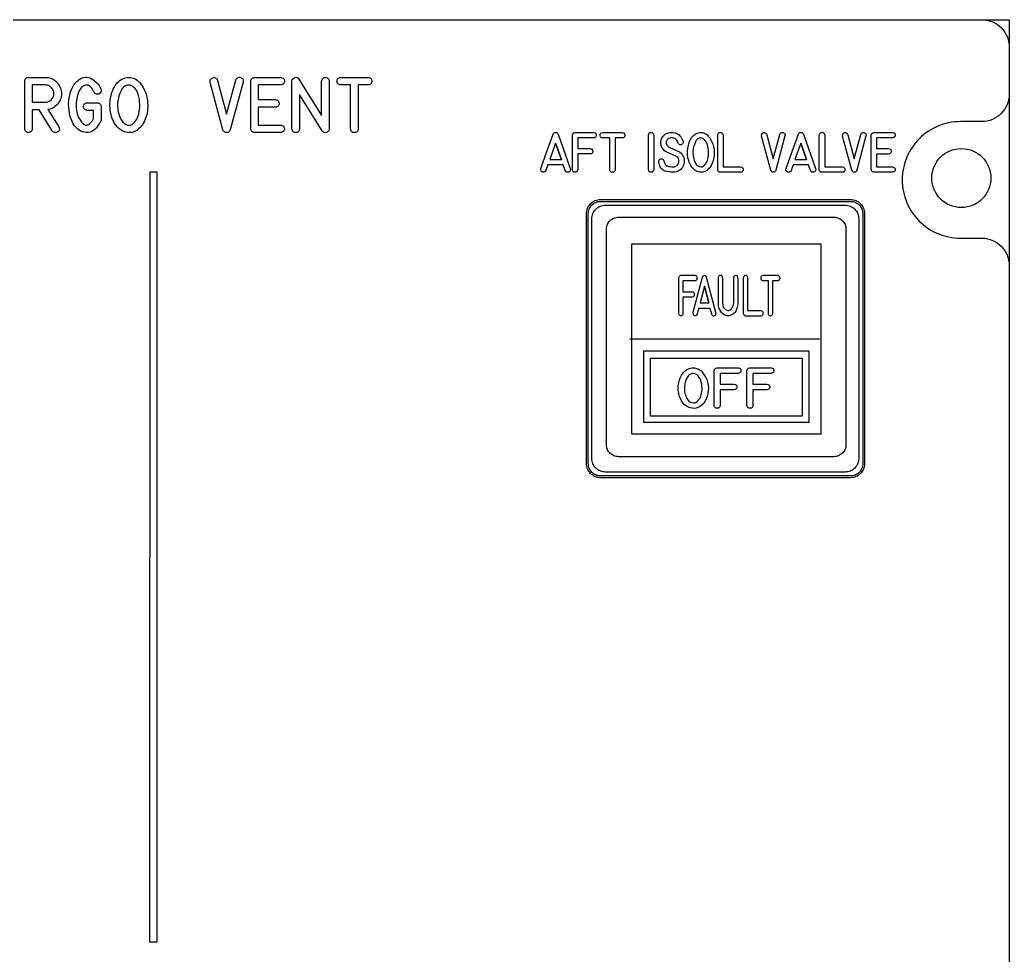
# Model space of a CAD drawing. Extents: x 686 to 831, y 82 to 686.
# Drawn here: x 747.4 to 830.8, y 302.3 to 381.2 of the extents above; entities that cross this region are included whole.
import ezdxf

# ---------------------------------------------------------------- set-up
doc = ezdxf.new("R2010")
doc.units = 0
for name, color, linetype in [('_BACKPANEL', 5, 'CONTINUOUS'), ('_ENGRAVING', 105, 'CONTINUOUS'), ('_LABELS', 30, 'CONTINUOUS'), ('_TOPLAYER', 1, 'CONTINUOUS')]:
    doc.layers.add(name, color=color, linetype=linetype)

msp = doc.modelspace()

# ---------------------------------------------------------------- linework, layer by layer
at = {"layer": '_BACKPANEL'}
for points in [[(830.8, 256.234), (830.8, 253.721), (685.8, 253.6), (685.8, 253.658), (685.8, 274.107), (685.8, 287.496), (685.8, 341.052), (685.8, 367.83), (685.8, 381.22), (830.8, 381.22), (830.8, 367.83), (830.8, 341.052), (830.8, 287.496), (830.8, 274.107)], [(826.763, 365.383), (826.509, 365.396), (826.262, 365.433), (826.024, 365.495), (825.795, 365.578), (825.577, 365.683), (825.372, 365.808), (825.181, 365.951), (825.004, 366.112), (824.843, 366.288), (824.7, 366.48), (824.576, 366.685), (824.471, 366.902), (824.387, 367.131), (824.326, 367.37), (824.288, 367.617), (824.275, 367.871), (824.288, 368.125), (824.326, 368.372), (824.387, 368.611), (824.471, 368.84), (824.576, 369.057), (824.7, 369.262), (824.843, 369.454), (825.004, 369.63), (825.181, 369.791), (825.372, 369.934), (825.577, 370.059), (825.795, 370.164), (826.024, 370.247), (826.262, 370.309), (826.509, 370.346), (826.763, 370.359), (827.018, 370.346), (827.265, 370.309), (827.503, 370.247), (827.732, 370.164), (827.949, 370.059), (828.155, 369.934), (828.346, 369.791), (828.523, 369.63), (828.683, 369.454), (828.827, 369.262), (828.951, 369.057), (829.056, 368.84), (829.14, 368.611), (829.201, 368.372), (829.239, 368.125), (829.252, 367.871), (829.239, 367.617), (829.201, 367.37), (829.14, 367.131), (829.056, 366.902), (828.951, 366.685), (828.827, 366.48), (828.683, 366.288), (828.523, 366.112), (828.346, 365.951), (828.155, 365.808), (827.949, 365.683), (827.732, 365.578), (827.503, 365.495), (827.265, 365.433), (827.018, 365.396)], [(796.33, 365.907), (817.425, 365.907), (817.53, 365.902), (817.633, 365.886), (817.731, 365.861), (817.826, 365.826), (817.915, 365.783), (818, 365.732), (818.079, 365.673), (818.152, 365.607), (818.218, 365.534), (818.277, 365.455), (818.329, 365.37), (818.372, 365.28), (818.406, 365.186), (818.431, 365.087), (818.447, 364.985), (818.452, 364.879), (818.452, 343.784), (818.447, 343.679), (818.431, 343.577), (818.406, 343.478), (818.372, 343.384), (818.329, 343.294), (818.277, 343.209), (818.218, 343.13), (818.152, 343.057), (818.079, 342.991), (818, 342.932), (817.915, 342.881), (817.826, 342.837), (817.731, 342.803), (817.633, 342.778), (817.53, 342.762), (817.425, 342.757), (796.33, 342.757), (796.224, 342.762), (796.122, 342.778), (796.023, 342.803), (795.929, 342.837), (795.839, 342.881), (795.754, 342.932), (795.675, 342.991), (795.602, 343.057), (795.536, 343.13), (795.477, 343.209), (795.426, 343.294), (795.383, 343.384), (795.348, 343.478), (795.323, 343.577), (795.308, 343.679), (795.302, 343.784), (795.302, 364.879), (795.308, 364.985), (795.323, 365.087), (795.348, 365.186), (795.383, 365.28), (795.426, 365.37), (795.477, 365.455), (795.536, 365.534), (795.602, 365.607), (795.675, 365.673), (795.754, 365.732), (795.839, 365.783), (795.929, 365.826), (796.023, 365.861), (796.122, 365.886), (796.224, 365.902)]]:
    msp.add_lwpolyline(points, close=True, dxfattribs=at)
at = {"layer": '_ENGRAVING'}
for points in [[(750.646, 372.2), (750.677, 372.137), (750.696, 372.077), (750.703, 372.019), (750.698, 371.964), (750.682, 371.911), (750.655, 371.861), (750.615, 371.813), (750.564, 371.768), (750.508, 371.736), (750.447, 371.716), (750.382, 371.71), (750.313, 371.716), (750.246, 371.734), (750.19, 371.764), (750.142, 371.805), (750.105, 371.857), (748.983, 373.629), (748.414, 373.629), (748.414, 372.028), (748.403, 371.935), (748.369, 371.857), (748.313, 371.793), (748.235, 371.742), (748.146, 371.711), (748.061, 371.706), (747.978, 371.728), (747.898, 371.775), (747.843, 371.826), (747.804, 371.885), (747.781, 371.952), (747.773, 372.028), (747.773, 376.047), (747.779, 376.111), (747.796, 376.17), (747.825, 376.223), (747.865, 376.273), (747.914, 376.313), (747.968, 376.342), (748.027, 376.36), (748.091, 376.366), (749.504, 376.366), (749.629, 376.361), (749.75, 376.346), (749.867, 376.32), (749.98, 376.285), (750.089, 376.239), (750.193, 376.183), (750.293, 376.118), (750.389, 376.042), (750.478, 375.958), (750.559, 375.869), (750.631, 375.774), (750.693, 375.674), (750.747, 375.568), (750.792, 375.457), (750.828, 375.341), (750.855, 375.219), (750.873, 375.087), (750.877, 374.956), (750.868, 374.828), (750.847, 374.702), (750.812, 374.578), (750.764, 374.456), (750.703, 374.337), (750.629, 374.219), (750.545, 374.109), (750.455, 374.01), (750.358, 373.922), (750.254, 373.845), (750.144, 373.781), (750.028, 373.727), (749.905, 373.685), (749.775, 373.654), (749.732, 373.647)], [(753.037, 373.584), (753.017, 373.586), (752.951, 373.598), (752.895, 373.618), (752.847, 373.646), (752.808, 373.682), (752.778, 373.725), (752.756, 373.777), (752.743, 373.835), (752.739, 373.902), (752.743, 373.969), (752.756, 374.028), (752.778, 374.079), (752.808, 374.122), (752.847, 374.158), (752.895, 374.186), (752.951, 374.206), (753.017, 374.218), (753.037, 374.223), (753.057, 374.223), (753.897, 374.223), (753.961, 374.217), (754.019, 374.199), (754.074, 374.17), (754.123, 374.128), (754.165, 374.079), (754.194, 374.025), (754.212, 373.966), (754.218, 373.902), (754.218, 372.749), (754.19, 372.69), (754.174, 372.653), (754.159, 372.619), (754.14, 372.585), (754.122, 372.551), (754.106, 372.517), (754.088, 372.483), (754.068, 372.448), (753.954, 372.273), (753.834, 372.121), (753.706, 371.993), (753.573, 371.89), (753.432, 371.81), (753.285, 371.754), (753.131, 371.722), (752.971, 371.715), (752.811, 371.73), (752.657, 371.767), (752.509, 371.827), (752.368, 371.908), (752.234, 372.012), (752.106, 372.138), (751.985, 372.285), (751.87, 372.455), (751.771, 372.638), (751.686, 372.842), (751.614, 373.068), (751.556, 373.316), (751.514, 373.576), (751.489, 373.84), (751.483, 374.105), (751.495, 374.374), (751.526, 374.641), (751.578, 374.901), (751.651, 375.155), (751.746, 375.402), (751.802, 375.521), (751.864, 375.634), (751.933, 375.74), (752.008, 375.84), (752.09, 375.934), (752.179, 376.021), (752.274, 376.102), (752.375, 376.177), (752.505, 376.256), (752.635, 376.315), (752.764, 376.355), (752.891, 376.375), (753.018, 376.376), (753.144, 376.357), (753.27, 376.318), (753.394, 376.26), (753.514, 376.189), (753.626, 376.11), (753.731, 376.025), (753.828, 375.933), (753.916, 375.834), (753.997, 375.729), (754.07, 375.616), (754.136, 375.497), (754.154, 375.46), (754.168, 375.429), (754.186, 375.394), (754.211, 375.291), (754.21, 375.198), (754.182, 375.115), (754.127, 375.042), (754.059, 374.987), (753.989, 374.953), (753.916, 374.939), (753.84, 374.945), (753.767, 374.969), (753.703, 375.007), (753.648, 375.06), (753.601, 375.128), (753.532, 375.282), (753.459, 375.412), (753.38, 375.518), (753.297, 375.602), (753.208, 375.662), (753.116, 375.699), (753.018, 375.713), (752.915, 375.704), (752.814, 375.675), (752.719, 375.629), (752.63, 375.568), (752.548, 375.49), (752.473, 375.396), (752.404, 375.286), (752.342, 375.159), (752.286, 375.017), (752.239, 374.87), (752.199, 374.72), (752.168, 374.568), (752.144, 374.413), (752.127, 374.255), (752.119, 374.094), (752.118, 373.931), (752.125, 373.764), (752.141, 373.6), (752.168, 373.44), (752.206, 373.286), (752.256, 373.137), (752.316, 372.994), (752.387, 372.856), (752.469, 372.724), (752.562, 372.596), (752.629, 372.517), (752.697, 372.452), (752.766, 372.402), (752.835, 372.367), (752.903, 372.346), (752.973, 372.34), (753.042, 372.349), (753.112, 372.373), (753.18, 372.408), (753.245, 372.449), (753.305, 372.498), (753.362, 372.552), (753.465, 372.683), (753.553, 372.84), (753.578, 372.89), (753.578, 373.584)], [(757.985, 375.026), (758.033, 374.868), (758.073, 374.708), (758.105, 374.547), (758.129, 374.384), (758.145, 374.22), (758.152, 374.054), (758.152, 373.887), (758.143, 373.718), (758.126, 373.55), (758.101, 373.386), (758.067, 373.226), (758.024, 373.069), (757.974, 372.917), (757.915, 372.767), (757.847, 372.622), (757.771, 372.48), (757.661, 372.313), (757.532, 372.158), (757.384, 372.017), (757.218, 371.889), (757.13, 371.833), (757.039, 371.787), (756.945, 371.751), (756.85, 371.724), (756.752, 371.708), (756.652, 371.702), (756.549, 371.705), (756.445, 371.718), (756.278, 371.756), (756.12, 371.808), (755.973, 371.876), (755.836, 371.958), (755.709, 372.055), (755.593, 372.168), (755.486, 372.295), (755.389, 372.437), (755.303, 372.589), (755.226, 372.745), (755.159, 372.905), (755.101, 373.069), (755.054, 373.238), (755.016, 373.411), (754.988, 373.588), (754.97, 373.769), (754.961, 373.952), (754.962, 374.133), (754.972, 374.314), (754.992, 374.493), (755.022, 374.671), (755.061, 374.848), (755.109, 375.024), (755.167, 375.199), (755.235, 375.367), (755.312, 375.523), (755.398, 375.667), (755.494, 375.8), (755.599, 375.921), (755.713, 376.029), (755.836, 376.126), (755.969, 376.211), (756.105, 376.279), (756.244, 376.327), (756.386, 376.356), (756.531, 376.366), (756.668, 376.359), (756.798, 376.339), (756.922, 376.306), (757.04, 376.26), (757.151, 376.201), (757.256, 376.128), (757.354, 376.043), (757.446, 375.944), (757.613, 375.728), (757.758, 375.503), (757.882, 375.269)], [(763.417, 375.936), (763.412, 376.013), (763.416, 376.082), (763.43, 376.143), (763.454, 376.196), (763.487, 376.242), (763.531, 376.28), (763.585, 376.31), (763.648, 376.332), (763.714, 376.344), (763.776, 376.345), (763.832, 376.333), (763.883, 376.311), (763.929, 376.276), (763.971, 376.23), (764.007, 376.172), (764.038, 376.102), (764.805, 373.263), (765.576, 376.129), (765.608, 376.2), (765.645, 376.258), (765.687, 376.305), (765.734, 376.339), (765.787, 376.361), (765.845, 376.37), (765.908, 376.368), (765.977, 376.353), (766.042, 376.329), (766.097, 376.298), (766.141, 376.26), (766.174, 376.214), (766.195, 376.162), (766.206, 376.103), (766.206, 376.036), (766.195, 375.963), (765.112, 371.943), (765.059, 371.841), (765.027, 371.8), (764.991, 371.767), (764.951, 371.742), (764.907, 371.723), (764.859, 371.712), (764.807, 371.708), (764.756, 371.711), (764.708, 371.722), (764.663, 371.739), (764.623, 371.764), (764.585, 371.796), (764.552, 371.835), (764.496, 371.934)], [(769.36, 375.731), (767.474, 375.731), (767.474, 374.487), (768.911, 374.487), (768.987, 374.471), (769.053, 374.449), (769.108, 374.419), (769.153, 374.382), (769.189, 374.338), (769.214, 374.286), (769.228, 374.228), (769.233, 374.163), (769.228, 374.097), (769.213, 374.039), (769.187, 373.988), (769.152, 373.944), (769.107, 373.907), (769.052, 373.878), (768.987, 373.856), (768.911, 373.841), (767.474, 373.841), (767.474, 372.346), (769.36, 372.346), (769.435, 372.331), (769.5, 372.308), (769.555, 372.279), (769.6, 372.242), (769.635, 372.198), (769.66, 372.148), (769.675, 372.09), (769.68, 372.025), (769.675, 371.961), (769.66, 371.903), (769.635, 371.853), (769.6, 371.809), (769.555, 371.773), (769.5, 371.744), (769.435, 371.722), (769.36, 371.707), (767.157, 371.707), (767.09, 371.72), (767.031, 371.741), (766.979, 371.769), (766.934, 371.806), (766.898, 371.85), (766.869, 371.902), (766.848, 371.962), (766.834, 372.03), (766.834, 376.047), (766.849, 376.118), (766.871, 376.18), (766.9, 376.233), (766.937, 376.277), (766.981, 376.312), (767.032, 376.339), (767.091, 376.357), (767.157, 376.366), (769.36, 376.366), (769.435, 376.355), (769.5, 376.336), (769.555, 376.309), (769.6, 376.273), (769.635, 376.229), (769.66, 376.177), (769.674, 376.116), (769.679, 376.046), (769.674, 375.977), (769.659, 375.916), (769.634, 375.864), (769.599, 375.82), (769.554, 375.785), (769.499, 375.758), (769.434, 375.741)], [(773.454, 372.021), (773.451, 371.964), (773.44, 371.912), (773.422, 371.866), (773.397, 371.825), (773.364, 371.79), (773.324, 371.76), (773.278, 371.736), (773.223, 371.717), (773.167, 371.705), (773.114, 371.701), (773.065, 371.706), (773.018, 371.718), (772.975, 371.739), (772.935, 371.769), (772.899, 371.806), (772.865, 371.852), (770.954, 374.917), (770.954, 372.021), (770.938, 371.946), (770.915, 371.881), (770.886, 371.827), (770.849, 371.782), (770.805, 371.747), (770.754, 371.722), (770.697, 371.707), (770.632, 371.702), (770.568, 371.707), (770.51, 371.722), (770.46, 371.747), (770.417, 371.782), (770.38, 371.827), (770.351, 371.881), (770.328, 371.946), (770.313, 372.021), (770.313, 376.038), (770.341, 376.146), (770.39, 376.234), (770.462, 376.302), (770.555, 376.35), (770.606, 376.364), (770.655, 376.369), (770.701, 376.365), (770.746, 376.352), (770.788, 376.33), (770.828, 376.299), (770.902, 376.209), (772.813, 373.14), (772.813, 376.038), (772.827, 376.114), (772.85, 376.18), (772.88, 376.236), (772.917, 376.281), (772.962, 376.316), (773.015, 376.341), (773.076, 376.356), (773.144, 376.36), (773.212, 376.354), (773.271, 376.339), (773.322, 376.313), (773.365, 376.278), (773.4, 376.233), (773.426, 376.178), (773.445, 376.113), (773.454, 376.038)], [(775.261, 372.025), (775.261, 375.724), (774.426, 375.724), (774.351, 375.735), (774.286, 375.754), (774.232, 375.781), (774.187, 375.817), (774.152, 375.861), (774.128, 375.913), (774.113, 375.974), (774.108, 376.044), (774.114, 376.113), (774.129, 376.174), (774.154, 376.227), (774.188, 376.272), (774.233, 376.308), (774.287, 376.335), (774.352, 376.355), (774.426, 376.366), (776.735, 376.366), (776.808, 376.355), (776.872, 376.336), (776.926, 376.309), (776.971, 376.273), (777.005, 376.228), (777.03, 376.175), (777.045, 376.114), (777.05, 376.044), (777.045, 375.974), (777.031, 375.913), (777.006, 375.86), (776.972, 375.816), (776.927, 375.78), (776.873, 375.753), (776.809, 375.734), (776.735, 375.724), (775.902, 375.724), (775.902, 372.025), (775.885, 371.95), (775.862, 371.884), (775.83, 371.829), (775.792, 371.784), (775.747, 371.749), (775.694, 371.725), (775.634, 371.711), (775.567, 371.707), (775.5, 371.713), (775.441, 371.728), (775.391, 371.754), (775.349, 371.789), (775.314, 371.833), (775.288, 371.888), (775.27, 371.952)], [(749.504, 374.268), (749.618, 374.277), (749.727, 374.304), (749.832, 374.348), (749.933, 374.409), (750.023, 374.485), (750.098, 374.572), (750.156, 374.67), (750.198, 374.778), (750.22, 374.864), (750.232, 374.949), (750.234, 375.031), (750.227, 375.111), (750.21, 375.19), (750.183, 375.266), (750.146, 375.34), (750.1, 375.411), (750.046, 375.478), (749.988, 375.537), (749.925, 375.588), (749.857, 375.631), (749.784, 375.666), (749.706, 375.694), (749.623, 375.713), (749.536, 375.724), (748.414, 375.724), (748.414, 374.268)], [(756.549, 375.72), (756.448, 375.713), (756.353, 375.692), (756.264, 375.656), (756.182, 375.607), (756.106, 375.544), (756.036, 375.466), (755.973, 375.375), (755.916, 375.269), (755.818, 375.052), (755.74, 374.852), (755.682, 374.668), (755.644, 374.5), (755.626, 374.378), (755.614, 374.244), (755.612, 373.938), (755.622, 373.774), (755.642, 373.611), (755.67, 373.448), (755.708, 373.287), (755.755, 373.13), (755.813, 372.981), (755.881, 372.84), (755.96, 372.707), (756.051, 372.588), (756.155, 372.492), (756.272, 372.417), (756.402, 372.364), (756.48, 372.344), (756.555, 372.335), (756.628, 372.335), (756.698, 372.346), (756.765, 372.367), (756.83, 372.398), (756.892, 372.439), (756.951, 372.49), (757.059, 372.605), (757.154, 372.724), (757.234, 372.846), (757.3, 372.972), (757.356, 373.113), (757.402, 373.274), (757.438, 373.456), (757.465, 373.659), (757.48, 373.871), (757.482, 374.084), (757.47, 374.296), (757.445, 374.508), (757.404, 374.715), (757.349, 374.912), (757.278, 375.097), (757.191, 375.273), (757.141, 375.354), (757.087, 375.427), (757.027, 375.493), (756.962, 375.551), (756.893, 375.601), (756.818, 375.644), (756.739, 375.679), (756.654, 375.706), (756.605, 375.716)], [(791.304, 368.681), (791.819, 370.124), (792.336, 371.568), (792.369, 371.633), (792.415, 371.68), (792.474, 371.709), (792.546, 371.719), (792.619, 371.71), (792.678, 371.682), (792.725, 371.635), (792.758, 371.568), (793.788, 368.673), (793.798, 368.567), (793.791, 368.522), (793.778, 368.483), (793.757, 368.448), (793.728, 368.418), (793.693, 368.394), (793.65, 368.374), (793.605, 368.362), (793.562, 368.358), (793.522, 368.362), (793.485, 368.375), (793.45, 368.397), (793.418, 368.427), (793.362, 368.512), (793.197, 368.98), (791.888, 368.98), (791.727, 368.523), (791.67, 368.438), (791.638, 368.408), (791.602, 368.387), (791.565, 368.374), (791.524, 368.37), (791.481, 368.375), (791.435, 368.388), (791.391, 368.409), (791.355, 368.433), (791.327, 368.463), (791.307, 368.497), (791.295, 368.536), (791.29, 368.58)], [(793.964, 368.597), (793.964, 371.486), (793.989, 371.582), (794.01, 371.62), (794.036, 371.652), (794.067, 371.678), (794.103, 371.698), (794.192, 371.719), (795.747, 371.719), (795.845, 371.698), (795.883, 371.678), (795.915, 371.652), (795.939, 371.62), (795.957, 371.582), (795.967, 371.537), (795.971, 371.487), (795.967, 371.437), (795.956, 371.393), (795.939, 371.355), (795.914, 371.323), (795.882, 371.298), (795.843, 371.278), (795.744, 371.259), (794.415, 371.259), (794.415, 370.363), (795.452, 370.363), (795.549, 370.343), (795.587, 370.324), (795.619, 370.299), (795.643, 370.269), (795.661, 370.232), (795.672, 370.19), (795.677, 370.142), (795.674, 370.093), (795.664, 370.05), (795.646, 370.012), (795.622, 369.979), (795.59, 369.952), (795.551, 369.93), (795.452, 369.903), (794.415, 369.903), (794.415, 368.597), (794.396, 368.498), (794.377, 368.459), (794.353, 368.427), (794.323, 368.402), (794.287, 368.383), (794.245, 368.372), (794.198, 368.368), (794.15, 368.371), (794.108, 368.381), (794.07, 368.399), (794.039, 368.424), (794.012, 368.456), (793.991, 368.496)], [(797.112, 368.594), (797.112, 371.257), (796.522, 371.257), (796.424, 371.278), (796.386, 371.298), (796.354, 371.323), (796.33, 371.355), (796.312, 371.393), (796.302, 371.437), (796.298, 371.487), (796.302, 371.537), (796.313, 371.581), (796.33, 371.619), (796.355, 371.651), (796.386, 371.677), (796.425, 371.697), (796.522, 371.719), (798.153, 371.719), (798.25, 371.698), (798.288, 371.678), (798.32, 371.652), (798.344, 371.62), (798.361, 371.582), (798.372, 371.537), (798.376, 371.487), (798.372, 371.437), (798.362, 371.393), (798.345, 371.355), (798.32, 371.323), (798.289, 371.297), (798.251, 371.277), (798.153, 371.257), (797.565, 371.257), (797.565, 368.594), (797.536, 368.492), (797.514, 368.453), (797.487, 368.42), (797.455, 368.395), (797.418, 368.378), (797.376, 368.367), (797.328, 368.365), (797.281, 368.369), (797.24, 368.38), (797.204, 368.398), (797.174, 368.424), (797.15, 368.456), (797.132, 368.495)], [(800.829, 368.591), (800.801, 368.49), (800.78, 368.45), (800.754, 368.418), (800.723, 368.392), (800.687, 368.375), (800.646, 368.364), (800.6, 368.361), (800.554, 368.364), (800.513, 368.375), (800.477, 368.393), (800.446, 368.418), (800.42, 368.451), (800.399, 368.49), (800.372, 368.591), (800.372, 371.486), (800.399, 371.587), (800.42, 371.627), (800.446, 371.66), (800.477, 371.685), (800.513, 371.703), (800.554, 371.714), (800.6, 371.718), (800.646, 371.715), (800.687, 371.704), (800.723, 371.686), (800.754, 371.66), (800.78, 371.628), (800.801, 371.588), (800.829, 371.486)], [(802.855, 370.15), (802.881, 370.138), (802.91, 370.124), (802.936, 370.109), (802.961, 370.093), (802.987, 370.078), (803.063, 370.022), (803.131, 369.961), (803.192, 369.895), (803.245, 369.824), (803.29, 369.748), (803.328, 369.666), (803.358, 369.58), (803.381, 369.488), (803.398, 369.339), (803.394, 369.185), (803.374, 369.076), (803.342, 368.971), (803.298, 368.87), (803.24, 368.773), (803.172, 368.684), (803.096, 368.606), (803.012, 368.538), (802.92, 368.481), (802.815, 368.432), (802.709, 368.397), (802.601, 368.376), (802.491, 368.37), (802.306, 368.376), (802.126, 368.394), (801.951, 368.424), (801.779, 368.467), (801.697, 368.496), (801.622, 368.536), (801.552, 368.586), (801.489, 368.646), (801.431, 368.716), (801.38, 368.797), (801.335, 368.888), (801.295, 368.989), (801.267, 369.1), (801.244, 369.215), (801.239, 369.272), (801.246, 369.326), (801.267, 369.376), (801.301, 369.423), (801.344, 369.461), (801.392, 369.485), (801.445, 369.495), (801.503, 369.491), (801.561, 369.472), (801.61, 369.438), (801.65, 369.391), (801.679, 369.331), (801.684, 369.316), (801.73, 369.156), (801.79, 369.032), (801.825, 368.984), (801.864, 368.944), (801.907, 368.914), (801.953, 368.892), (802.059, 368.862), (802.183, 368.842), (802.326, 368.831), (802.487, 368.83), (802.563, 368.834), (802.633, 368.849), (802.696, 368.872), (802.753, 368.905), (802.804, 368.947), (802.849, 368.999), (802.887, 369.06), (802.92, 369.131), (802.94, 369.199), (802.949, 369.268), (802.948, 369.339), (802.936, 369.41), (802.914, 369.48), (802.883, 369.543), (802.844, 369.601), (802.796, 369.652), (802.742, 369.692), (802.674, 369.729), (801.93, 370.061), (801.906, 370.074), (801.819, 370.126), (801.741, 370.183), (801.671, 370.245), (801.61, 370.312), (801.558, 370.385), (801.514, 370.462), (801.479, 370.545), (801.453, 370.633), (801.432, 370.736), (801.422, 370.837), (801.424, 370.935), (801.437, 371.031), (801.461, 371.123), (801.497, 371.214), (801.544, 371.301), (801.603, 371.386), (801.67, 371.464), (801.742, 371.531), (801.819, 371.589), (801.901, 371.635), (801.988, 371.672), (802.081, 371.698), (802.178, 371.714), (802.28, 371.719), (802.457, 371.714), (802.624, 371.682), (802.705, 371.661), (802.786, 371.629), (802.882, 371.576), (802.965, 371.514), (803.037, 371.443), (803.096, 371.363), (803.199, 371.188), (803.291, 370.998), (803.305, 370.956), (803.31, 370.879), (803.289, 370.81), (803.249, 370.748), (803.215, 370.718), (803.172, 370.693), (803.128, 370.679), (803.081, 370.675), (803.032, 370.682), (802.985, 370.699), (802.944, 370.726), (802.909, 370.764), (802.879, 370.813), (802.79, 371.007), (802.733, 371.098), (802.658, 371.172), (802.589, 371.21), (802.516, 371.237), (802.412, 371.255), (802.264, 371.26), (802.163, 371.247), (802.074, 371.211), (801.998, 371.152), (801.935, 371.07), (801.902, 371.009), (801.882, 370.944), (801.873, 370.875), (801.877, 370.803), (801.896, 370.718), (801.93, 370.642), (801.979, 370.577), (802.044, 370.522), (802.059, 370.511), (802.076, 370.5), (802.094, 370.492), (802.113, 370.484)], [(805.806, 370.754), (805.868, 370.525), (805.907, 370.292), (805.924, 370.054), (805.917, 369.812), (805.887, 369.574), (805.833, 369.346), (805.756, 369.128), (805.655, 368.921), (805.577, 368.801), (805.485, 368.69), (805.381, 368.588), (805.264, 368.496), (805.137, 368.422), (805.004, 368.377), (804.864, 368.361), (804.718, 368.373), (804.6, 368.4), (804.489, 368.438), (804.385, 368.486), (804.288, 368.546), (804.199, 368.616), (804.116, 368.696), (804.041, 368.788), (803.973, 368.89), (803.911, 369), (803.857, 369.112), (803.81, 369.227), (803.769, 369.345), (803.709, 369.591), (803.676, 369.849), (803.671, 370.112), (803.692, 370.371), (803.741, 370.626), (803.816, 370.879), (803.864, 371), (803.918, 371.112), (803.979, 371.216), (804.046, 371.311), (804.12, 371.398), (804.201, 371.477), (804.288, 371.546), (804.382, 371.607), (804.478, 371.656), (804.576, 371.691), (804.676, 371.712), (804.779, 371.719), (804.876, 371.714), (804.968, 371.7), (805.055, 371.676), (805.138, 371.643), (805.217, 371.6), (805.29, 371.548), (805.36, 371.486), (805.425, 371.415), (805.543, 371.26), (805.645, 371.098), (805.733, 370.929)], [(806.443, 368.363), (806.354, 368.382), (806.318, 368.401), (806.287, 368.426), (806.261, 368.458), (806.24, 368.496), (806.215, 368.591), (806.215, 371.486), (806.242, 371.589), (806.263, 371.629), (806.29, 371.662), (806.322, 371.687), (806.359, 371.705), (806.402, 371.715), (806.449, 371.718), (806.496, 371.713), (806.538, 371.702), (806.574, 371.683), (806.604, 371.658), (806.629, 371.626), (806.647, 371.586), (806.668, 371.486), (806.668, 368.82), (808.15, 368.822), (808.25, 368.797), (808.289, 368.776), (808.321, 368.75), (808.346, 368.717), (808.363, 368.68), (808.373, 368.636), (808.376, 368.587), (808.372, 368.537), (808.361, 368.494), (808.343, 368.457), (808.318, 368.426), (808.286, 368.401), (808.247, 368.382), (808.149, 368.363)], [(809.924, 371.409), (809.923, 371.514), (809.933, 371.558), (809.95, 371.597), (809.974, 371.63), (810.004, 371.657), (810.042, 371.678), (810.087, 371.694), (810.134, 371.703), (810.177, 371.704), (810.217, 371.696), (810.253, 371.679), (810.286, 371.654), (810.315, 371.621), (810.363, 371.529), (810.904, 369.485), (811.449, 371.548), (811.497, 371.641), (811.527, 371.675), (811.56, 371.699), (811.598, 371.715), (811.639, 371.722), (811.683, 371.72), (811.731, 371.71), (811.778, 371.692), (811.816, 371.67), (811.847, 371.642), (811.87, 371.61), (811.886, 371.572), (811.894, 371.529), (811.886, 371.429), (811.121, 368.535), (811.083, 368.461), (811.035, 368.408), (810.976, 368.376), (810.906, 368.365), (810.835, 368.375), (810.775, 368.406), (810.725, 368.457), (810.686, 368.528)], [(811.986, 368.681), (812.501, 370.124), (813.017, 371.568), (813.05, 371.633), (813.096, 371.68), (813.156, 371.709), (813.228, 371.719), (813.3, 371.71), (813.36, 371.682), (813.406, 371.635), (813.44, 371.568), (814.47, 368.673), (814.479, 368.567), (814.473, 368.522), (814.459, 368.483), (814.438, 368.448), (814.41, 368.418), (814.374, 368.394), (814.331, 368.374), (814.286, 368.362), (814.244, 368.358), (814.204, 368.362), (814.166, 368.375), (814.132, 368.397), (814.1, 368.427), (814.044, 368.512), (813.878, 368.98), (812.569, 368.98), (812.408, 368.523), (812.352, 368.438), (812.319, 368.408), (812.284, 368.387), (812.246, 368.374), (812.205, 368.37), (812.162, 368.375), (812.116, 368.388), (812.073, 368.409), (812.037, 368.433), (812.009, 368.463), (811.989, 368.497), (811.976, 368.536), (811.972, 368.58)], [(815.014, 368.363), (814.926, 368.382), (814.89, 368.401), (814.858, 368.426), (814.832, 368.458), (814.812, 368.496), (814.786, 368.591), (814.786, 371.486), (814.813, 371.589), (814.835, 371.629), (814.862, 371.662), (814.894, 371.687), (814.931, 371.705), (814.973, 371.715), (815.021, 371.718), (815.068, 371.713), (815.11, 371.702), (815.146, 371.683), (815.176, 371.658), (815.2, 371.626), (815.219, 371.586), (815.239, 371.486), (815.239, 368.82), (816.722, 368.822), (816.822, 368.797), (816.861, 368.776), (816.892, 368.75), (816.917, 368.717), (816.934, 368.68), (816.945, 368.636), (816.948, 368.587), (816.944, 368.537), (816.933, 368.494), (816.915, 368.457), (816.89, 368.426), (816.858, 368.401), (816.819, 368.382), (816.72, 368.363)], [(816.753, 371.409), (816.752, 371.514), (816.762, 371.558), (816.779, 371.597), (816.803, 371.63), (816.834, 371.657), (816.871, 371.678), (816.916, 371.694), (816.963, 371.703), (817.006, 371.704), (817.046, 371.696), (817.082, 371.679), (817.115, 371.654), (817.144, 371.621), (817.192, 371.529), (817.733, 369.485), (818.278, 371.548), (818.326, 371.641), (818.356, 371.675), (818.39, 371.699), (818.427, 371.715), (818.468, 371.722), (818.512, 371.72), (818.561, 371.71), (818.607, 371.692), (818.646, 371.67), (818.676, 371.642), (818.7, 371.61), (818.715, 371.572), (818.723, 371.529), (818.715, 371.429), (817.95, 368.535), (817.913, 368.461), (817.864, 368.408), (817.805, 368.376), (817.735, 368.365), (817.664, 368.375), (817.604, 368.406), (817.554, 368.457), (817.515, 368.528)], [(820.949, 371.262), (819.618, 371.262), (819.618, 370.366), (820.633, 370.366), (820.733, 370.339), (820.772, 370.317), (820.804, 370.29), (820.829, 370.259), (820.846, 370.222), (820.857, 370.18), (820.86, 370.133), (820.857, 370.085), (820.846, 370.044), (820.828, 370.007), (820.803, 369.975), (820.771, 369.949), (820.732, 369.928), (820.633, 369.901), (819.618, 369.901), (819.618, 368.825), (820.949, 368.825), (821.049, 368.798), (821.088, 368.776), (821.119, 368.75), (821.144, 368.719), (821.162, 368.682), (821.172, 368.641), (821.176, 368.594), (821.172, 368.547), (821.162, 368.506), (821.144, 368.47), (821.119, 368.438), (821.088, 368.412), (821.049, 368.391), (820.949, 368.365), (819.394, 368.365), (819.305, 368.389), (819.268, 368.41), (819.237, 368.436), (819.211, 368.468), (819.191, 368.505), (819.166, 368.597), (819.166, 371.49), (819.192, 371.585), (819.213, 371.623), (819.239, 371.655), (819.27, 371.68), (819.306, 371.7), (819.394, 371.719), (820.949, 371.719), (821.049, 371.698), (821.087, 371.678), (821.119, 371.652), (821.144, 371.62), (821.161, 371.583), (821.172, 371.539), (821.175, 371.489), (821.171, 371.439), (821.161, 371.395), (821.143, 371.357), (821.118, 371.326), (821.087, 371.301), (821.048, 371.282)], [(793.033, 369.441), (792.545, 370.816), (792.053, 369.441)], [(792.545, 370.816), (793.033, 369.441)], [(804.792, 371.254), (804.72, 371.249), (804.653, 371.233), (804.59, 371.208), (804.532, 371.173), (804.479, 371.127), (804.429, 371.071), (804.385, 371.005), (804.344, 370.929), (804.275, 370.773), (804.221, 370.629), (804.18, 370.496), (804.152, 370.376), (804.132, 370.191), (804.13, 369.971), (804.151, 369.735), (804.197, 369.502), (804.231, 369.389), (804.272, 369.282), (804.32, 369.18), (804.376, 369.084), (804.44, 368.999), (804.513, 368.93), (804.596, 368.876), (804.687, 368.838), (804.796, 368.817), (804.897, 368.825), (804.944, 368.84), (804.99, 368.862), (805.075, 368.929), (805.152, 369.012), (805.219, 369.097), (805.275, 369.185), (805.322, 369.275), (805.361, 369.377), (805.394, 369.493), (805.419, 369.624), (805.438, 369.77), (805.449, 369.923), (805.451, 370.076), (805.442, 370.229), (805.424, 370.382), (805.396, 370.53), (805.356, 370.672), (805.306, 370.806), (805.245, 370.932), (805.171, 371.043), (805.083, 371.132), (804.982, 371.199), (804.866, 371.244)], [(813.715, 369.441), (813.226, 370.816), (812.735, 369.441)], [(813.226, 370.816), (813.715, 369.441)], [(758.32, 368.37), (758.302, 303.475), (758.938, 303.474), (758.957, 368.37)], [(796.34, 366.06), (817.415, 366.06), (817.537, 366.054), (817.656, 366.036), (817.77, 366.007), (817.879, 365.967), (817.983, 365.917), (818.082, 365.857), (818.173, 365.789), (818.258, 365.712), (818.334, 365.628), (818.403, 365.536), (818.462, 365.438), (818.512, 365.334), (818.552, 365.224), (818.581, 365.11), (818.599, 364.992), (818.606, 364.87), (818.606, 343.794), (818.599, 343.672), (818.581, 343.554), (818.552, 343.439), (818.512, 343.33), (818.462, 343.226), (818.403, 343.128), (818.334, 343.036), (818.258, 342.952), (818.173, 342.875), (818.082, 342.806), (817.983, 342.747), (817.879, 342.697), (817.77, 342.657), (817.656, 342.628), (817.537, 342.61), (817.415, 342.604), (796.34, 342.604), (796.217, 342.61), (796.099, 342.628), (795.985, 342.657), (795.875, 342.697), (795.771, 342.747), (795.673, 342.806), (795.581, 342.875), (795.497, 342.952), (795.42, 343.036), (795.352, 343.128), (795.292, 343.226), (795.242, 343.33), (795.202, 343.439), (795.173, 343.554), (795.155, 343.672), (795.149, 343.794), (795.149, 364.87), (795.155, 364.992), (795.173, 365.11), (795.202, 365.224), (795.242, 365.334), (795.292, 365.438), (795.352, 365.536), (795.42, 365.628), (795.497, 365.712), (795.581, 365.789), (795.673, 365.857), (795.771, 365.917), (795.875, 365.967), (795.985, 366.007), (796.099, 366.036), (796.217, 366.054)], [(796.748, 365.582), (816.964, 365.582), (817.081, 365.576), (817.194, 365.559), (817.304, 365.531), (817.409, 365.492), (817.509, 365.444), (817.603, 365.387), (817.691, 365.322), (817.772, 365.248), (817.845, 365.167), (817.911, 365.079), (817.968, 364.985), (818.016, 364.885), (818.054, 364.78), (818.082, 364.671), (818.1, 364.557), (818.106, 364.44), (818.106, 344.224), (818.1, 344.107), (818.082, 343.993), (818.054, 343.884), (818.016, 343.779), (817.968, 343.679), (817.911, 343.585), (817.845, 343.497), (817.772, 343.416), (817.691, 343.342), (817.603, 343.276), (817.509, 343.219), (817.409, 343.171), (817.304, 343.133), (817.194, 343.105), (817.081, 343.088), (816.964, 343.082), (796.748, 343.082), (796.631, 343.088), (796.517, 343.105), (796.407, 343.133), (796.302, 343.171), (796.202, 343.219), (796.108, 343.276), (796.02, 343.342), (795.939, 343.416), (795.866, 343.497), (795.8, 343.585), (795.743, 343.679), (795.695, 343.779), (795.657, 343.884), (795.629, 343.993), (795.611, 344.107), (795.606, 344.224), (795.606, 364.44), (795.611, 364.557), (795.629, 364.671), (795.657, 364.78), (795.695, 364.885), (795.743, 364.985), (795.8, 365.079), (795.866, 365.167), (795.939, 365.248), (796.02, 365.322), (796.108, 365.387), (796.202, 365.444), (796.302, 365.492), (796.407, 365.531), (796.517, 365.559), (796.631, 365.576)]]:
    msp.add_lwpolyline(points, close=True, dxfattribs=at)
at = {"layer": '_LABELS'}
for points in [[(814.946, 346.304), (814.946, 362.306), (798.946, 362.306), (798.946, 346.304)], [(802.946, 356.478), (802.946, 359.438), (802.965, 359.536), (803, 359.609), (803.051, 359.656), (803.119, 359.677), (804.292, 359.677), (804.332, 359.669), (804.366, 359.655), (804.395, 359.635), (804.418, 359.608), (804.45, 359.536), (804.461, 359.439), (804.45, 359.343), (804.418, 359.271), (804.394, 359.245), (804.364, 359.226), (804.33, 359.212), (804.29, 359.205), (803.287, 359.205), (803.287, 358.287), (804.069, 358.287), (804.142, 358.267), (804.171, 358.248), (804.195, 358.222), (804.227, 358.154), (804.239, 358.061), (804.229, 357.967), (804.198, 357.895), (804.174, 357.867), (804.144, 357.844), (804.069, 357.816), (803.287, 357.816), (803.287, 356.478), (803.272, 356.377), (803.24, 356.304), (803.217, 356.278), (803.19, 356.259), (803.159, 356.248), (803.123, 356.243), (803.087, 356.246), (803.055, 356.257), (803.027, 356.275), (803.003, 356.301), (802.966, 356.374)], [(804.16, 356.564), (804.548, 358.043), (804.938, 359.522), (804.963, 359.589), (804.998, 359.637), (805.042, 359.666), (805.097, 359.677), (805.151, 359.668), (805.196, 359.639), (805.232, 359.591), (805.257, 359.522), (806.034, 356.556), (806.041, 356.448), (806.026, 356.361), (805.989, 356.295), (805.962, 356.27), (805.93, 356.25), (805.896, 356.237), (805.864, 356.233), (805.833, 356.238), (805.805, 356.251), (805.755, 356.304), (805.713, 356.391), (805.588, 356.871), (804.6, 356.871), (804.479, 356.403), (804.436, 356.315), (804.411, 356.284), (804.385, 356.263), (804.356, 356.25), (804.325, 356.246), (804.293, 356.251), (804.258, 356.264), (804.198, 356.311), (804.162, 356.376), (804.149, 356.46)], [(807.907, 357.373), (807.907, 357.339), (807.902, 357.239), (807.886, 357.114), (807.864, 356.999), (807.836, 356.891), (807.801, 356.792), (807.76, 356.702), (807.712, 356.62), (807.658, 356.546), (807.598, 356.481), (807.469, 356.375), (807.403, 356.334), (807.336, 356.302), (807.268, 356.277), (807.199, 356.261), (807.129, 356.253), (807.057, 356.253), (806.986, 356.261), (806.917, 356.277), (806.849, 356.301), (806.782, 356.333), (806.654, 356.422), (806.532, 356.542), (806.476, 356.614), (806.426, 356.695), (806.384, 356.782), (806.348, 356.878), (806.319, 356.982), (806.297, 357.093), (806.281, 357.212), (806.273, 357.339), (806.273, 357.373), (806.273, 359.442), (806.286, 359.532), (806.32, 359.607), (806.364, 359.655), (806.417, 359.677), (806.48, 359.672), (806.539, 359.643), (806.581, 359.596), (806.606, 359.529), (806.615, 359.442), (806.615, 357.373), (806.637, 357.192), (806.658, 357.111), (806.685, 357.036), (806.719, 356.966), (806.76, 356.903), (806.807, 356.846), (806.86, 356.796), (806.918, 356.754), (806.975, 356.725), (807.034, 356.708), (807.094, 356.704), (807.154, 356.712), (807.215, 356.733), (807.276, 356.767), (807.339, 356.812), (807.391, 356.862), (807.436, 356.918), (807.474, 356.981), (807.504, 357.051), (807.546, 357.204), (807.567, 357.373), (807.567, 359.442), (807.569, 359.487), (807.591, 359.576), (807.629, 359.637), (807.654, 359.657), (807.682, 359.669), (807.752, 359.673), (807.82, 359.651), (807.847, 359.631), (807.868, 359.605), (807.898, 359.536), (807.907, 359.442)], [(808.568, 356.238), (808.502, 356.258), (808.451, 356.303), (808.415, 356.375), (808.396, 356.472), (808.396, 359.438), (808.417, 359.544), (808.453, 359.619), (808.477, 359.644), (808.505, 359.663), (808.537, 359.673), (808.573, 359.676), (808.609, 359.671), (808.64, 359.659), (808.667, 359.641), (808.69, 359.614), (808.723, 359.541), (808.738, 359.438), (808.738, 356.707), (809.857, 356.708), (809.932, 356.683), (809.962, 356.662), (809.986, 356.635), (810.017, 356.563), (810.027, 356.467), (810.016, 356.373), (809.983, 356.303), (809.959, 356.278), (809.93, 356.258), (809.856, 356.238)], [(810.493, 356.475), (810.493, 359.204), (810.048, 359.204), (809.974, 359.225), (809.945, 359.245), (809.921, 359.272), (809.889, 359.343), (809.879, 359.439), (809.89, 359.536), (809.921, 359.607), (809.945, 359.634), (809.974, 359.654), (810.048, 359.677), (811.278, 359.677), (811.352, 359.655), (811.38, 359.635), (811.404, 359.608), (811.436, 359.536), (811.446, 359.439), (811.436, 359.342), (811.405, 359.271), (811.381, 359.245), (811.352, 359.225), (811.318, 359.211), (811.278, 359.204), (810.835, 359.204), (810.835, 356.475), (810.813, 356.371), (810.776, 356.297), (810.752, 356.272), (810.724, 356.254), (810.692, 356.243), (810.656, 356.24), (810.62, 356.245), (810.589, 356.256), (810.562, 356.275), (810.54, 356.301), (810.508, 356.374)], [(805.464, 357.343), (805.096, 358.752), (804.725, 357.343)], [(805.096, 358.752), (805.464, 357.343)], [(799.973, 353.287), (799.973, 353.145), (799.973, 347.287), (813.92, 347.287), (813.92, 353.287)], [(800.544, 352.689), (813.33, 352.689), (813.33, 347.787), (800.544, 347.787)], [(805.297, 350.888), (805.367, 350.655), (805.412, 350.417), (805.43, 350.175), (805.423, 349.929), (805.389, 349.686), (805.328, 349.453), (805.241, 349.232), (805.126, 349.021), (805.038, 348.899), (804.936, 348.785), (804.818, 348.682), (804.686, 348.588), (804.543, 348.513), (804.392, 348.467), (804.234, 348.45), (804.069, 348.463), (803.936, 348.49), (803.811, 348.529), (803.694, 348.578), (803.584, 348.638), (803.483, 348.71), (803.39, 348.792), (803.305, 348.885), (803.228, 348.99), (803.159, 349.101), (803.098, 349.215), (803.044, 349.333), (802.999, 349.453), (802.961, 349.577), (802.931, 349.704), (802.908, 349.833), (802.894, 349.966), (802.887, 350.1), (802.888, 350.234), (802.896, 350.366), (802.912, 350.498), (802.935, 350.628), (802.967, 350.758), (803.051, 351.015), (803.105, 351.138), (803.167, 351.253), (803.235, 351.359), (803.311, 351.456), (803.395, 351.544), (803.486, 351.624), (803.585, 351.695), (803.691, 351.757), (803.799, 351.807), (803.909, 351.842), (804.023, 351.864), (804.138, 351.871), (804.247, 351.866), (804.351, 351.851), (804.45, 351.827), (804.544, 351.793), (804.632, 351.75), (804.716, 351.697), (804.794, 351.634), (804.867, 351.561), (805, 351.403), (805.116, 351.238), (805.215, 351.067)], [(804.153, 351.397), (804.072, 351.392), (803.996, 351.376), (803.925, 351.35), (803.86, 351.314), (803.799, 351.268), (803.744, 351.211), (803.693, 351.144), (803.648, 351.067), (803.57, 350.907), (803.508, 350.76), (803.462, 350.626), (803.431, 350.503), (803.408, 350.315), (803.406, 350.091), (803.429, 349.85), (803.482, 349.613), (803.52, 349.498), (803.566, 349.388), (803.62, 349.285), (803.683, 349.187), (803.756, 349.101), (803.838, 349.03), (803.931, 348.975), (804.035, 348.936), (804.158, 348.915), (804.216, 348.915), (804.271, 348.923), (804.325, 348.938), (804.376, 348.961), (804.473, 349.029), (804.559, 349.113), (804.634, 349.2), (804.698, 349.29), (804.751, 349.382), (804.795, 349.485), (804.832, 349.604), (804.861, 349.737), (804.883, 349.885), (804.895, 350.041), (804.896, 350.197), (804.887, 350.353), (804.866, 350.509), (804.834, 350.66), (804.79, 350.804), (804.733, 350.941), (804.664, 351.069), (804.581, 351.182), (804.482, 351.273), (804.367, 351.341), (804.236, 351.387)], [(805.91, 348.691), (805.91, 351.634), (805.921, 351.686), (805.938, 351.731), (805.961, 351.77), (805.99, 351.803), (806.025, 351.83), (806.067, 351.85), (806.167, 351.871), (807.922, 351.871), (807.981, 351.863), (808.032, 351.849), (808.075, 351.829), (808.111, 351.802), (808.138, 351.77), (808.158, 351.731), (808.17, 351.686), (808.174, 351.635), (808.17, 351.583), (808.158, 351.538), (808.138, 351.5), (808.11, 351.468), (808.074, 351.442), (808.03, 351.422), (807.978, 351.409), (807.918, 351.402), (806.419, 351.402), (806.419, 350.489), (807.588, 350.489), (807.698, 350.469), (807.741, 350.45), (807.777, 350.425), (807.805, 350.394), (807.825, 350.356), (807.837, 350.313), (807.842, 350.264), (807.839, 350.215), (807.828, 350.171), (807.808, 350.132), (807.78, 350.099), (807.745, 350.071), (807.701, 350.049), (807.588, 350.021), (806.419, 350.021), (806.419, 348.691), (806.411, 348.637), (806.397, 348.59), (806.376, 348.55), (806.348, 348.518), (806.315, 348.492), (806.274, 348.473), (806.227, 348.462), (806.173, 348.457), (806.119, 348.46), (806.072, 348.471), (806.03, 348.489), (805.994, 348.514), (805.964, 348.547), (805.94, 348.588), (805.922, 348.636)], [(808.681, 348.691), (808.681, 351.634), (808.693, 351.686), (808.71, 351.731), (808.733, 351.77), (808.762, 351.803), (808.797, 351.83), (808.838, 351.85), (808.939, 351.871), (810.694, 351.871), (810.753, 351.863), (810.804, 351.849), (810.847, 351.829), (810.883, 351.802), (810.91, 351.77), (810.93, 351.731), (810.942, 351.686), (810.946, 351.635), (810.942, 351.583), (810.93, 351.538), (810.91, 351.5), (810.882, 351.468), (810.846, 351.442), (810.802, 351.422), (810.75, 351.409), (810.69, 351.402), (809.191, 351.402), (809.191, 350.489), (810.36, 350.489), (810.47, 350.469), (810.513, 350.45), (810.549, 350.425), (810.577, 350.394), (810.597, 350.356), (810.609, 350.313), (810.614, 350.264), (810.611, 350.215), (810.599, 350.171), (810.58, 350.132), (810.552, 350.099), (810.517, 350.071), (810.473, 350.049), (810.36, 350.021), (809.191, 350.021), (809.191, 348.691), (809.183, 348.637), (809.169, 348.59), (809.148, 348.55), (809.12, 348.518), (809.086, 348.492), (809.046, 348.473), (808.999, 348.462), (808.945, 348.457), (808.891, 348.46), (808.843, 348.471), (808.801, 348.489), (808.766, 348.514), (808.736, 348.547), (808.712, 348.588), (808.694, 348.636)]]:
    msp.add_lwpolyline(points, close=True, dxfattribs=at)
msp.add_lwpolyline([(798.807, 354.305), (814.807, 354.305)], dxfattribs=at)
at = {"layer": '_TOPLAYER'}
msp.add_lwpolyline([(688.115, 381.22), (828.52, 381.219), (828.756, 381.207), (828.985, 381.172), (829.205, 381.115), (829.415, 381.037), (829.615, 380.94), (829.803, 380.825), (829.978, 380.692), (830.139, 380.543), (830.285, 380.379), (830.415, 380.201), (830.528, 380.011), (830.623, 379.809), (830.699, 379.597), (830.754, 379.376), (830.788, 379.147), (830.799, 378.911), (830.799, 376.615), (830.799, 374.941), (830.788, 374.705), (830.752, 374.476), (830.695, 374.255), (830.617, 374.043), (830.52, 373.841), (830.404, 373.651), (830.271, 373.473), (830.121, 373.31), (829.957, 373.161), (829.778, 373.028), (829.587, 372.912), (829.385, 372.815), (829.172, 372.737), (828.95, 372.68), (828.72, 372.645), (828.483, 372.634), (826.682, 372.634), (826.43, 372.627), (826.18, 372.608), (825.935, 372.577), (825.693, 372.533), (825.456, 372.478), (825.223, 372.411), (824.995, 372.334), (824.772, 372.245), (824.555, 372.146), (824.343, 372.037), (824.138, 371.918), (823.939, 371.79), (823.747, 371.653), (823.561, 371.506), (823.383, 371.351), (823.213, 371.188), (823.051, 371.017), (822.896, 370.839), (822.751, 370.653), (822.614, 370.46), (822.486, 370.261), (822.368, 370.055), (822.26, 369.843), (822.162, 369.625), (822.074, 369.403), (821.997, 369.175), (821.931, 368.942), (821.876, 368.705), (821.833, 368.464), (821.801, 368.219), (821.782, 367.97), (821.776, 367.719), (821.782, 367.467), (821.801, 367.219), (821.833, 366.974), (821.876, 366.732), (821.931, 366.495), (821.997, 366.263), (822.074, 366.035), (822.162, 365.812), (822.26, 365.595), (822.368, 365.383), (822.486, 365.177), (822.614, 364.978), (822.751, 364.785), (822.896, 364.599), (823.051, 364.421), (823.213, 364.25), (823.383, 364.087), (823.561, 363.932), (823.747, 363.786), (823.939, 363.648), (824.138, 363.52), (824.343, 363.401), (824.555, 363.292), (824.772, 363.193), (824.995, 363.105), (825.223, 363.027), (825.456, 362.961), (825.693, 362.906), (825.935, 362.862), (826.18, 362.831), (826.43, 362.812), (826.682, 362.805), (828.495, 362.805), (828.731, 362.792), (828.96, 362.756), (829.181, 362.699), (829.393, 362.621), (829.594, 362.523), (829.784, 362.407), (829.962, 362.274), (830.125, 362.125), (830.274, 361.961), (830.407, 361.784), (830.522, 361.594), (830.619, 361.393), (830.696, 361.181), (830.753, 360.96), (830.788, 360.732), (830.8, 360.497), (830.8, 290.832)], dxfattribs=at)
msp.add_lwpolyline([(797.86, 364.575), (816.009, 364.575), (816.114, 364.57), (816.216, 364.555), (816.315, 364.529), (816.409, 364.495), (816.499, 364.452), (816.583, 364.401), (816.662, 364.342), (816.735, 364.276), (816.801, 364.203), (816.86, 364.124), (816.911, 364.04), (816.954, 363.95), (816.989, 363.856), (817.014, 363.757), (817.029, 363.655), (817.035, 363.55), (817.035, 345.401), (817.029, 345.296), (817.014, 345.194), (816.989, 345.095), (816.954, 345.001), (816.911, 344.911), (816.86, 344.827), (816.801, 344.748), (816.735, 344.675), (816.662, 344.609), (816.583, 344.55), (816.499, 344.499), (816.409, 344.456), (816.315, 344.421), (816.216, 344.396), (816.114, 344.381), (816.009, 344.375), (797.86, 344.375), (797.755, 344.381), (797.653, 344.396), (797.554, 344.421), (797.46, 344.456), (797.37, 344.499), (797.286, 344.55), (797.207, 344.609), (797.134, 344.675), (797.068, 344.748), (797.009, 344.827), (796.958, 344.911), (796.915, 345.001), (796.881, 345.095), (796.855, 345.194), (796.84, 345.296), (796.835, 345.401), (796.835, 363.55), (796.84, 363.655), (796.855, 363.757), (796.881, 363.856), (796.915, 363.95), (796.958, 364.04), (797.009, 364.124), (797.068, 364.203), (797.134, 364.276), (797.207, 364.342), (797.286, 364.401), (797.37, 364.452), (797.46, 364.495), (797.554, 364.529), (797.653, 364.555), (797.755, 364.57)], close=True, dxfattribs=at)

doc.saveas('drawing.dxf')
